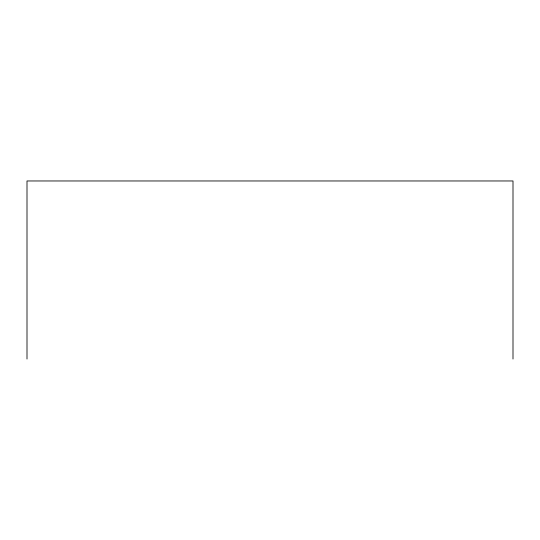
<?xml version="1.0" encoding="UTF-8"?>
<svg xmlns="http://www.w3.org/2000/svg" width="540" height="540" viewBox="0 0 540 540"><rect width="100%" height="100%" fill="white"/><g stroke="black" fill="none" stroke-linecap="round" stroke-linejoin="round"><path stroke-width="0.81" d="M513 359.033L513 180.968L27 180.968L27 359.033"/></g></svg>
